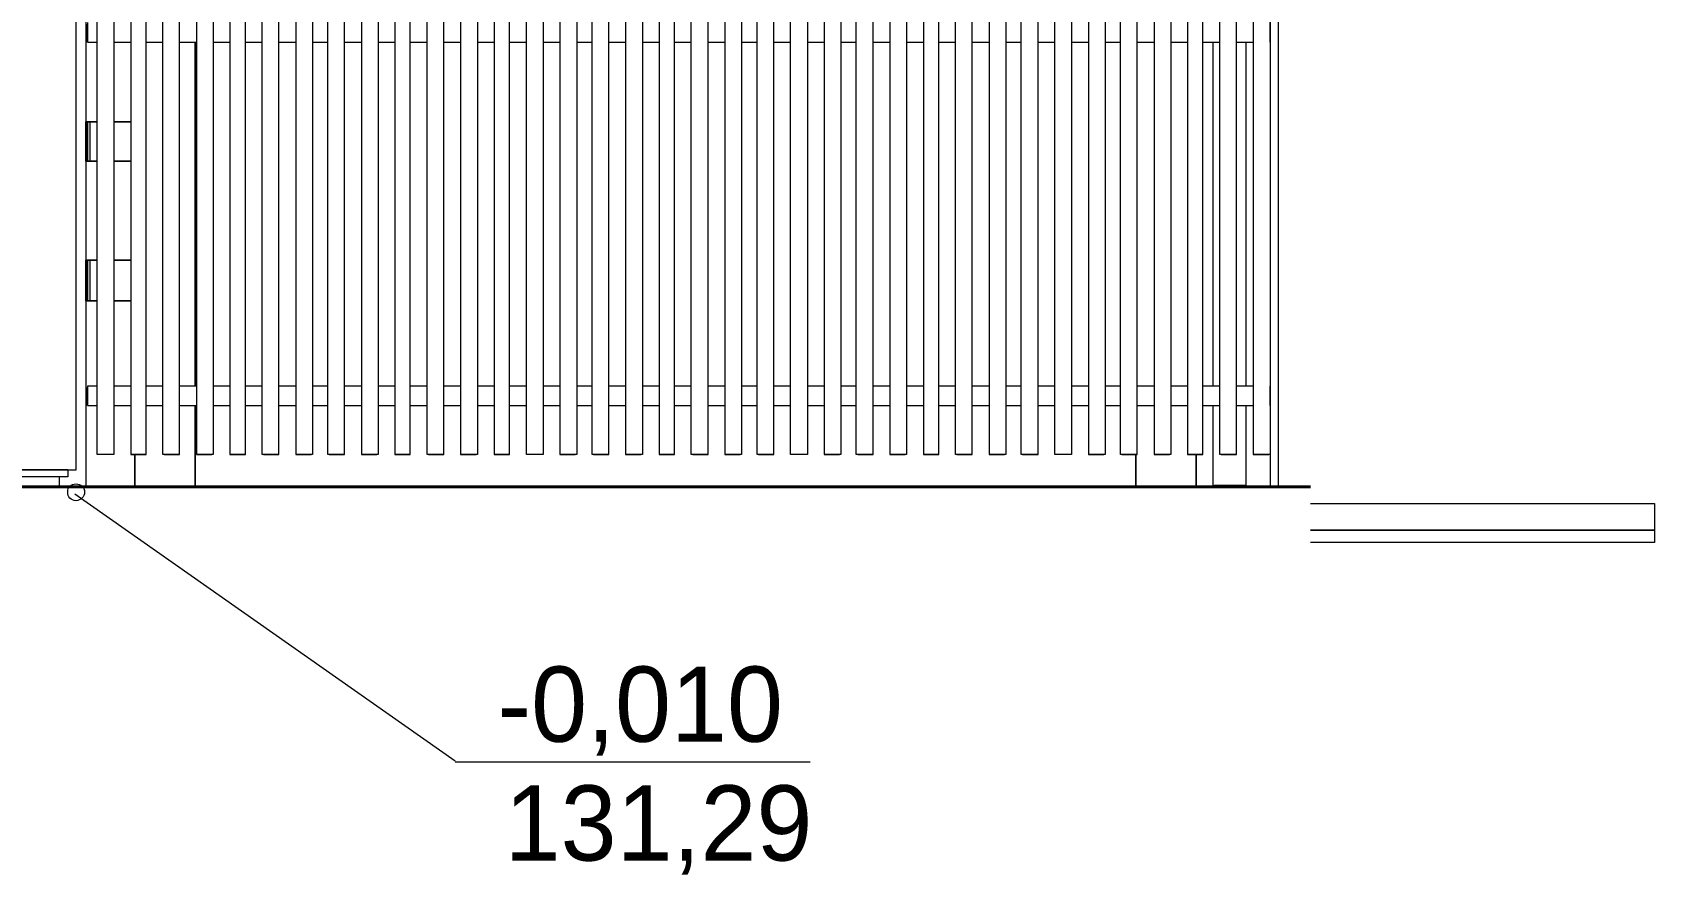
# Model space of a CAD drawing. Header units: millimetres. Extents: x 2294 to 908349, y -83289 to 219220.
# Drawn here: x 408201 to 413274, y 65857 to 68491 of the extents above; entities that cross this region are included whole.
import ezdxf

# ---------------------------------------------------------------- set-up
doc = ezdxf.new("R2010")
doc.units = ezdxf.units.MM
doc.layers.add('PDF _Геометрия', color=7, linetype='Continuous')
doc.layers.add('PDF _Текст', color=7, linetype='Continuous')

msp = doc.modelspace()

# ---------------------------------------------------------------- linework, layer by layer
at = {"layer": 'PDF _Геометрия', "lineweight": 9}
for points in [[(391350.2831732242, 67122.21109292214), (408316.3623479849, 67122.21109292214), (408338.2202187425, 67122.21109292214), (408338.2202187425, 81321.08384725288), (408338.2202187425, 79152.78308181581), (408368.8212374432, 79152.78308181581), (408368.8212374432, 79074.09474758082), (408368.8212374432, 77758.25093634077), (408368.8212374432, 76442.4071250076), (408368.8212374432, 76363.71879077167), (408338.2202187425, 76363.71879077167)], [(408508.7116095538, 71240.23391759326), (408508.7116095538, 67170.29840826732)], [(408556.798924804, 67170.29840826732), (408556.798924804, 71240.23391759326)], [(408613.6293884704, 67170.29840826732), (408661.7167038156, 67170.29840826732), (408609.2578143554, 67170.29840826732), (408609.2578143554, 71240.23391759326), (408661.7167038156, 71240.23391759326), (408613.6293884704, 71240.23391759326)], [(408661.7167038156, 67170.29840826732), (408661.7167038156, 71240.23391759326)], [(408762.2629086191, 71240.23391759326), (408714.1755932739, 71240.23391759326), (408766.6344828273, 71240.23391759326), (408766.6344828273, 67170.29840826732), (408714.1755932739, 67170.29840826732), (408762.2629086191, 67170.29840826732)], [(408714.1755932739, 71240.23391759326), (408714.1755932739, 67170.29840826732)], [(408819.0933722856, 71240.23391759326), (408819.0933722856, 67170.29840826732)], [(408867.1806876308, 67170.29840826732), (408867.1806876308, 71240.23391759326)], [(408924.0111512973, 67170.29840826732), (408972.0984665474, 67170.29840826732), (408919.6395770891, 67170.29840826732), (408919.6395770891, 71240.23391759326), (408972.0984665474, 71240.23391759326), (408924.0111512973, 71240.23391759326)], [(408972.0984665474, 67170.29840826732), (408972.0984665474, 71240.23391759326)], [(409072.6446715391, 71240.23391759326), (409024.5573561008, 71240.23391759326), (409077.0162455591, 71240.23391759326), (409077.0162455591, 67170.29840826732), (409024.5573561008, 67170.29840826732), (409072.6446715391, 67170.29840826732)], [(409024.5573561008, 71240.23391759326), (409024.5573561008, 67170.29840826732)], [(409129.4751350174, 67170.29840826732), (409177.5624504576, 67170.29840826732), (409125.1035609974, 67170.29840826732), (409125.1035609974, 71240.23391759326), (409177.5624504576, 71240.23391759326), (409129.4751350174, 71240.23391759326)], [(409177.5624504576, 67170.29840826732), (409177.5624504576, 71240.23391759326)], [(409278.1086552611, 71240.23391759326), (409230.0213400091, 71240.23391759326), (409282.4802294692, 71240.23391759326), (409282.4802294692, 67170.29840826732), (409230.0213400091, 67170.29840826732), (409278.1086552611, 67170.29840826732)], [(409230.0213400091, 71240.23391759326), (409230.0213400091, 67170.29840826732)], [(409334.9391189276, 71240.23391759326), (409334.9391189276, 67170.29840826732)], [(409383.0264342728, 67170.29840826732), (409383.0264342728, 71240.23391759326)], [(409439.8568979392, 67170.29840826732), (409487.9442131894, 67170.29840826732), (409435.4853237311, 67170.29840826732), (409435.4853237311, 71240.23391759326), (409487.9442131894, 71240.23391759326), (409439.8568979392, 71240.23391759326)], [(409487.9442131894, 67170.29840826732), (409487.9442131894, 71240.23391759326)], [(409588.4904179929, 71240.23391759326), (409540.4031027427, 71240.23391759326), (409592.8619922011, 71240.23391759326), (409592.8619922011, 67170.29840826732), (409540.4031027427, 67170.29840826732), (409588.4904179929, 67170.29840826732)], [(409540.4031027427, 71240.23391759326), (409540.4031027427, 67170.29840826732)], [(409645.3208816594, 71240.23391759326), (409645.3208816594, 67170.29840826732)], [(409693.4081970046, 67170.29840826732), (409693.4081970046, 71240.23391759326)], [(409898.8721809129, 71240.23391759326), (409850.7848654746, 71240.23391759326), (409903.2437549329, 71240.23391759326), (409903.2437549329, 67170.29840826732), (409850.7848654746, 67170.29840826732), (409898.8721809129, 67170.29840826732)], [(409850.7848654746, 71240.23391759326), (409850.7848654746, 67170.29840826732)], [(409955.7026444862, 67170.29840826732), (410003.7899599264, 67170.29840826732), (409951.3310703731, 67170.29840826732), (409951.3310703731, 71240.23391759326), (410003.7899599264, 71240.23391759326), (409955.7026444862, 71240.23391759326)], [(410003.7899599264, 67170.29840826732), (410003.7899599264, 71240.23391759326)], [(410104.336164728, 71240.23391759326), (410056.2488493847, 71240.23391759326), (410108.707738843, 71240.23391759326), (410108.707738843, 67170.29840826732), (410056.2488493847, 67170.29840826732), (410104.336164728, 67170.29840826732)], [(410056.2488493847, 71240.23391759326), (410056.2488493847, 67170.29840826732)], [(410161.1666283964, 71240.23391759326), (410161.1666283964, 67170.29840826732)], [(410209.2539436466, 67170.29840826732), (410209.2539436466, 71240.23391759326)], [(410266.084407313, 67170.29840826732), (410314.1717226582, 67170.29840826732), (410261.7128331999, 67170.29840826732), (410261.7128331999, 71240.23391759326), (410314.1717226582, 71240.23391759326), (410266.084407313, 71240.23391759326)], [(410314.1717226582, 67170.29840826732), (410314.1717226582, 71240.23391759326)], [(410414.7179274617, 71240.23391759326), (410366.6306121165, 71240.23391759326), (410419.0895016699, 71240.23391759326), (410419.0895016699, 67170.29840826732), (410366.6306121165, 67170.29840826732), (410414.7179274617, 67170.29840826732)], [(410366.6306121165, 71240.23391759326), (410366.6306121165, 67170.29840826732)], [(410471.5483911282, 67170.29840826732), (410519.6357063784, 67170.29840826732), (410467.1768169201, 67170.29840826732), (410467.1768169201, 71240.23391759326), (410519.6357063784, 71240.23391759326), (410471.5483911282, 71240.23391759326)], [(410519.6357063784, 67170.29840826732), (410519.6357063784, 71240.23391759326)], [(410725.0996903817, 71240.23391759326), (410677.0123748484, 71240.23391759326), (410729.4712644017, 71240.23391759326), (410729.4712644017, 67170.29840826732), (410677.0123748484, 67170.29840826732), (410725.0996903817, 67170.29840826732)], [(410677.0123748484, 71240.23391759326), (410677.0123748484, 67170.29840826732)], [(410781.93015386, 67170.29840826732), (410830.0174693002, 67170.29840826732), (410777.5585798419, 67170.29840826732), (410777.5585798419, 71240.23391759326), (410830.0174693002, 71240.23391759326), (410781.93015386, 71240.23391759326)], [(410830.0174693002, 67170.29840826732), (410830.0174693002, 71240.23391759326)], [(410930.5636741037, 71240.23391759326), (410882.4763588535, 71240.23391759326), (410934.9352483118, 71240.23391759326), (410934.9352483118, 67170.29840826732), (410882.4763588535, 67170.29840826732), (410930.5636741037, 67170.29840826732)], [(410882.4763588535, 71240.23391759326), (410882.4763588535, 67170.29840826732)], [(410987.3941377702, 71240.23391759326), (410987.3941377702, 67170.29840826732)], [(411035.4814531154, 67170.29840826732), (411035.4814531154, 71240.23391759326)], [(411092.3119167818, 67170.29840826732), (411140.399232032, 67170.29840826732), (411087.9403425737, 67170.29840826732), (411087.9403425737, 71240.23391759326), (411140.399232032, 71240.23391759326), (411092.3119167818, 71240.23391759326)], [(411140.399232032, 67170.29840826732), (411140.399232032, 71240.23391759326)], [(411240.9454368355, 71240.23391759326), (411192.8581215853, 71240.23391759326), (411245.3170110437, 71240.23391759326), (411245.3170110437, 67170.29840826732), (411192.8581215853, 67170.29840826732), (411240.9454368355, 67170.29840826732)], [(411192.8581215853, 71240.23391759326), (411192.8581215853, 67170.29840826732)], [(411297.775900502, 67170.29840826732), (411345.8632158472, 67170.29840826732), (411293.4043263888, 67170.29840826732), (411293.4043263888, 71240.23391759326), (411345.8632158472, 71240.23391759326), (411297.775900502, 71240.23391759326)], [(411345.8632158472, 67170.29840826732), (411345.8632158472, 71240.23391759326)], [(411551.3271997573, 71240.23391759326), (411503.2398843172, 71240.23391759326), (411555.6987737755, 71240.23391759326), (411555.6987737755, 67170.29840826732), (411503.2398843172, 67170.29840826732), (411551.3271997573, 67170.29840826732)], [(411503.2398843172, 71240.23391759326), (411503.2398843172, 67170.29840826732)], [(411608.1576632338, 67170.29840826732), (411656.244978769, 67170.29840826732), (411603.7860892157, 67170.29840826732), (411603.7860892157, 71240.23391759326), (411656.244978769, 71240.23391759326), (411608.1576632338, 71240.23391759326)], [(411656.244978769, 67170.29840826732), (411656.244978769, 71240.23391759326)], [(411756.7911835725, 71240.23391759326), (411708.7038682273, 71240.23391759326), (411761.1627576856, 71240.23391759326), (411761.1627576856, 67170.29840826732), (411708.7038682273, 67170.29840826732), (411756.7911835725, 67170.29840826732)], [(411708.7038682273, 71240.23391759326), (411708.7038682273, 67170.29840826732)], [(411813.621647239, 71240.23391759326), (411813.621647239, 67170.29840826732)], [(411861.7089624892, 67170.29840826732), (411861.7089624892, 71240.23391759326)], [(411918.5394261556, 67170.29840826732), (411966.6267415008, 67170.29840826732), (411914.1678519475, 67170.29840826732), (411914.1678519475, 71240.23391759326), (411966.6267415008, 71240.23391759326), (411918.5394261556, 71240.23391759326)], [(411966.6267415008, 67170.29840826732), (411966.6267415008, 71240.23391759326)], [(412067.1729463043, 71240.23391759326), (412019.0856309591, 71240.23391759326), (412071.5445204175, 71240.23391759326), (412071.5445204175, 67170.29840826732), (412019.0856309591, 67170.29840826732), (412067.1729463043, 67170.29840826732)], [(412019.0856309591, 71240.23391759326), (412019.0856309591, 67170.29840826732)], [(412097.7739651932, 67069.75220341631), (412097.7739651932, 71060.99937850726), (412080.2876686456, 71060.99937850726), (412080.2876686456, 70785.59020868433), (412071.5445204175, 70785.59020868433), (412071.5445204175, 67069.75220341631)], [(408368.8212374432, 69469.74639744521), (408368.8212374432, 67069.75220341631)], [(408373.1928116514, 68521.11481255782), (408373.1928116514, 68459.91277482477), (408403.7938305421, 68459.91277482477)], [(408373.1928116514, 68521.11481255782), (408373.1928116514, 68459.91277482477), (408373.1928116514, 68516.74323839624), (408373.1928116514, 68459.91277482477)], [(408456.2527200936, 68459.91277482477), (408508.7116095538, 68459.91277482477)], [(408556.798924804, 68459.91277482477), (408609.2578143554, 68459.91277482477)], [(408661.7167038156, 68459.91277482477), (408714.1755932739, 68459.91277482477)], [(408709.8040191589, 67384.50554035627), (408709.8040191589, 68459.91277482477)], [(408766.6344828273, 68459.91277482477), (408819.0933722856, 68459.91277482477)], [(408867.1806876308, 68459.91277482477), (408919.6395770891, 68459.91277482477)], [(408972.0984665474, 68459.91277482477), (409024.5573561008, 68459.91277482477)], [(409077.0162455591, 68459.91277482477), (409125.1035609974, 68459.91277482477)], [(409177.5624504576, 68459.91277482477), (409230.0213400091, 68459.91277482477)], [(409282.4802294692, 68459.91277482477), (409334.9391189276, 68459.91277482477)], [(409383.0264342728, 68459.91277482477), (409435.4853237311, 68459.91277482477)], [(409487.9442131894, 68459.91277482477), (409540.4031027427, 68459.91277482477)], [(409592.8619922011, 68459.91277482477), (409645.3208816594, 68459.91277482477)], [(409693.4081970046, 68459.91277482477), (409745.8670864629, 68459.91277482477)], [(409798.3259760162, 68459.91277482477), (409850.7848654746, 68459.91277482477)], [(409903.2437549329, 68459.91277482477), (409951.3310703731, 68459.91277482477)], [(410003.7899599264, 68459.91277482477), (410056.2488493847, 68459.91277482477)], [(410108.707738843, 68459.91277482477), (410161.1666283964, 68459.91277482477)], [(410209.2539436466, 68459.91277482477), (410261.7128331999, 68459.91277482477)], [(410314.1717226582, 68459.91277482477), (410366.6306121165, 68459.91277482477)], [(410419.0895016699, 68459.91277482477), (410467.1768169201, 68459.91277482477)], [(410519.6357063784, 68459.91277482477), (410572.0945959317, 68459.91277482477)], [(410624.55348539, 68459.91277482477), (410677.0123748484, 68459.91277482477)], [(410729.4712644017, 68459.91277482477), (410777.5585798419, 68459.91277482477)], [(410830.0174693002, 68459.91277482477), (410882.4763588535, 68459.91277482477)], [(410934.9352483118, 68459.91277482477), (410987.3941377702, 68459.91277482477)], [(411035.4814531154, 68459.91277482477), (411087.9403425737, 68459.91277482477)], [(411140.399232032, 68459.91277482477), (411192.8581215853, 68459.91277482477)], [(411245.3170110437, 68459.91277482477), (411293.4043263888, 68459.91277482477)], [(411345.8632158472, 68459.91277482477), (411398.3221053055, 68459.91277482477)], [(411450.7809947638, 68459.91277482477), (411503.2398843172, 68459.91277482477)], [(411555.6987737755, 68459.91277482477), (411603.7860892157, 68459.91277482477)], [(411656.244978769, 68459.91277482477), (411708.7038682273, 68459.91277482477)], [(411761.1627576856, 68459.91277482477), (411813.621647239, 68459.91277482477)], [(411861.7089624892, 68459.91277482477), (411914.1678519475, 68459.91277482477)], [(411892.3099813799, 68459.91277482477), (411892.3099813799, 67384.50554035627)], [(411966.6267415008, 68459.91277482477), (412019.0856309591, 68459.91277482477)], [(411997.2277603915, 67384.50554035627), (411997.2277603915, 68459.91277482477)], [(408377.5643858595, 68088.32897426398), (408381.9359598777, 68088.32897426398), (408381.9359598777, 68210.7330497785), (408377.5643858595, 68210.7330497785), (408373.1928116514, 68210.7330497785), (408368.8212374432, 68210.7330497785), (408373.1928116514, 68210.7330497785)], [(408381.9359598777, 68210.7330497785), (408377.5643858595, 68210.7330497785)], [(408373.1928116514, 68088.32897426398), (408368.8212374432, 68088.32897426398), (408373.1928116514, 68088.32897426398), (408377.5643858595, 68088.32897426398), (408381.9359598777, 68088.32897426398)], [(408377.5643858595, 67651.17156185792), (408381.9359598777, 67651.17156185792), (408381.9359598777, 67777.94721148466), (408377.5643858595, 67777.94721148466), (408373.1928116514, 67777.94721148466), (408368.8212374432, 67777.94721148466), (408373.1928116514, 67777.94721148466)], [(408381.9359598777, 67777.94721148466), (408377.5643858595, 67777.94721148466)], [(408373.1928116514, 67651.17156185792), (408368.8212374432, 67651.17156185792), (408373.1928116514, 67651.17156185792), (408377.5643858595, 67651.17156185792), (408381.9359598777, 67651.17156185792)], [(408403.7938305421, 67384.50554035627), (408373.1928116514, 67384.50554035627), (408373.1928116514, 67323.30350257573), (408403.7938305421, 67323.30350257573)], [(408373.1928116514, 67384.50554035627), (408373.1928116514, 67323.30350257573), (408373.1928116514, 67380.13396619563), (408373.1928116514, 67323.30350257573)], [(408508.7116095538, 67384.50554035627), (408456.2527200936, 67384.50554035627)], [(408609.2578143554, 67384.50554035627), (408556.798924804, 67384.50554035627)], [(408714.1755932739, 67384.50554035627), (408661.7167038156, 67384.50554035627)], [(408819.0933722856, 67384.50554035627), (408766.6344828273, 67384.50554035627)], [(408919.6395770891, 67384.50554035627), (408867.1806876308, 67384.50554035627)], [(409024.5573561008, 67384.50554035627), (408972.0984665474, 67384.50554035627)], [(409125.1035609974, 67384.50554035627), (409077.0162455591, 67384.50554035627)], [(409230.0213400091, 67384.50554035627), (409177.5624504576, 67384.50554035627)], [(409334.9391189276, 67384.50554035627), (409282.4802294692, 67384.50554035627)], [(409435.4853237311, 67384.50554035627), (409383.0264342728, 67384.50554035627)], [(409540.4031027427, 67384.50554035627), (409487.9442131894, 67384.50554035627)], [(409645.3208816594, 67384.50554035627), (409592.8619922011, 67384.50554035627)], [(409745.8670864629, 67384.50554035627), (409693.4081970046, 67384.50554035627)], [(409850.7848654746, 67384.50554035627), (409798.3259760162, 67384.50554035627)], [(409951.3310703731, 67384.50554035627), (409903.2437549329, 67384.50554035627)], [(410056.2488493847, 67384.50554035627), (410003.7899599264, 67384.50554035627)], [(410161.1666283964, 67384.50554035627), (410108.707738843, 67384.50554035627)], [(410261.7128331999, 67384.50554035627), (410209.2539436466, 67384.50554035627)], [(410366.6306121165, 67384.50554035627), (410314.1717226582, 67384.50554035627)], [(410467.1768169201, 67384.50554035627), (410419.0895016699, 67384.50554035627)], [(410572.0945959317, 67384.50554035627), (410519.6357063784, 67384.50554035627)], [(410677.0123748484, 67384.50554035627), (410624.55348539, 67384.50554035627)], [(410777.5585798419, 67384.50554035627), (410729.4712644017, 67384.50554035627)], [(410882.4763588535, 67384.50554035627), (410830.0174693002, 67384.50554035627)], [(410987.3941377702, 67384.50554035627), (410934.9352483118, 67384.50554035627)], [(411087.9403425737, 67384.50554035627), (411035.4814531154, 67384.50554035627)], [(411192.8581215853, 67384.50554035627), (411140.399232032, 67384.50554035627)], [(411293.4043263888, 67384.50554035627), (411245.3170110437, 67384.50554035627)], [(411398.3221053055, 67384.50554035627), (411345.8632158472, 67384.50554035627)], [(411503.2398843172, 67384.50554035627), (411450.7809947638, 67384.50554035627)], [(411603.7860892157, 67384.50554035627), (411555.6987737755, 67384.50554035627)], [(411708.7038682273, 67384.50554035627), (411656.244978769, 67384.50554035627)], [(411813.621647239, 67384.50554035627), (411761.1627576856, 67384.50554035627)], [(411914.1678519475, 67384.50554035627), (411861.7089624892, 67384.50554035627)], [(412019.0856309591, 67384.50554035627), (411966.6267415008, 67384.50554035627)], [(408456.2527200936, 67323.30350257573), (408508.7116095538, 67323.30350257573)], [(408556.798924804, 67323.30350257573), (408609.2578143554, 67323.30350257573)], [(408661.7167038156, 67323.30350257573), (408714.1755932739, 67323.30350257573)], [(408709.8040191589, 67069.75220341631), (408709.8040191589, 67323.30350257573)], [(408766.6344828273, 67323.30350257573), (408819.0933722856, 67323.30350257573)], [(408867.1806876308, 67323.30350257573), (408919.6395770891, 67323.30350257573)], [(408972.0984665474, 67323.30350257573), (409024.5573561008, 67323.30350257573)], [(409077.0162455591, 67323.30350257573), (409125.1035609974, 67323.30350257573)], [(409177.5624504576, 67323.30350257573), (409230.0213400091, 67323.30350257573)], [(409282.4802294692, 67323.30350257573), (409334.9391189276, 67323.30350257573)], [(409383.0264342728, 67323.30350257573), (409435.4853237311, 67323.30350257573)], [(409487.9442131894, 67323.30350257573), (409540.4031027427, 67323.30350257573)], [(409592.8619922011, 67323.30350257573), (409645.3208816594, 67323.30350257573)], [(409693.4081970046, 67323.30350257573), (409745.8670864629, 67323.30350257573)], [(409798.3259760162, 67323.30350257573), (409850.7848654746, 67323.30350257573)], [(409903.2437549329, 67323.30350257573), (409951.3310703731, 67323.30350257573)], [(410003.7899599264, 67323.30350257573), (410056.2488493847, 67323.30350257573)], [(410108.707738843, 67323.30350257573), (410161.1666283964, 67323.30350257573)], [(410209.2539436466, 67323.30350257573), (410261.7128331999, 67323.30350257573)], [(410314.1717226582, 67323.30350257573), (410366.6306121165, 67323.30350257573)], [(410419.0895016699, 67323.30350257573), (410467.1768169201, 67323.30350257573)], [(410519.6357063784, 67323.30350257573), (410572.0945959317, 67323.30350257573)], [(410624.55348539, 67323.30350257573), (410677.0123748484, 67323.30350257573)], [(410729.4712644017, 67323.30350257573), (410777.5585798419, 67323.30350257573)], [(410830.0174693002, 67323.30350257573), (410882.4763588535, 67323.30350257573)], [(410934.9352483118, 67323.30350257573), (410987.3941377702, 67323.30350257573)], [(411035.4814531154, 67323.30350257573), (411087.9403425737, 67323.30350257573)], [(411140.399232032, 67323.30350257573), (411192.8581215853, 67323.30350257573)], [(411245.3170110437, 67323.30350257573), (411293.4043263888, 67323.30350257573)], [(411345.8632158472, 67323.30350257573), (411398.3221053055, 67323.30350257573)], [(411450.7809947638, 67323.30350257573), (411503.2398843172, 67323.30350257573)], [(411555.6987737755, 67323.30350257573), (411603.7860892157, 67323.30350257573)], [(411656.244978769, 67323.30350257573), (411708.7038682273, 67323.30350257573)], [(411761.1627576856, 67323.30350257573), (411813.621647239, 67323.30350257573)], [(411861.7089624892, 67323.30350257573), (411914.1678519475, 67323.30350257573)], [(411892.3099813799, 67323.30350257573), (411892.3099813799, 67074.12377752946), (411896.681555398, 67074.12377752946), (411901.0531296062, 67074.12377752946), (411909.7962778343, 67074.12377752946), (411918.5394261556, 67074.12377752946), (411931.6541484969, 67074.12377752946), (411944.7688709314, 67074.12377752946), (411957.8835932727, 67074.12377752946), (411970.9983156139, 67074.12377752946), (411984.1130380502, 67074.12377752946), (411992.8561861815, 67074.12377752946), (411997.2277603915, 67074.12377752946), (411992.8561861815, 67074.12377752946), (411984.1130380502, 67074.12377752946), (411970.9983156139, 67074.12377752946), (411957.8835932727, 67074.12377752946), (411944.7688709314, 67074.12377752946), (411931.6541484969, 67074.12377752946), (411918.5394261556, 67074.12377752946), (411909.7962778343, 67074.12377752946), (411901.0531296062, 67074.12377752946), (411896.681555398, 67074.12377752946)], [(411966.6267415008, 67323.30350257573), (412019.0856309591, 67323.30350257573)], [(411997.2277603915, 67074.12377752946), (411997.2277603915, 67323.30350257573)], [(408451.8811458854, 67170.29840826732), (408408.1654045603, 67170.29840826732)], [(408521.8263318932, 67069.75220341631), (408521.8263318932, 67170.29840826732)], [(409793.9544019962, 67170.29840826732), (409750.238660671, 67170.29840826732)], [(410620.18191137, 67170.29840826732), (410576.4661700448, 67170.29840826732)], [(411446.4094207457, 67170.29840826732), (411402.6936795136, 67170.29840826732)], [(411651.8734045608, 67069.75220341631), (411651.8734045608, 67170.29840826732)], [(411839.8510919197, 67069.75220341631), (411839.8510919197, 67170.29840826732)], [(408311.9907739649, 67109.09637053334), (408311.9907739649, 67100.35322225955)], [(408285.7613291892, 67069.75220341631), (408285.7613291892, 67100.35322225955)], [(408368.8212374432, 67069.75220341631), (408285.7613291892, 67069.75220341631)], [(408333.8486445325, 67047.8943328003), (409522.9168061933, 66212.92367515177)], [(412198.3201699967, 67017.29331395798), (413273.7274045127, 67017.29331395798), (413273.7274045127, 66934.23340556142), (413273.7274045127, 66894.88923844439), (412198.3201699967, 66894.88923844439)], [(410633.2966337113, 66208.55210099113), (409522.9168061933, 66208.55210099113)]]:
    msp.add_lwpolyline(points, dxfattribs=at)
for points in [[(408456.2527200936, 71240.23391759326), (408456.2527200936, 67170.29840826732), (408403.7938305421, 67170.29840826732), (408403.7938305421, 71240.23391759326)], [(409798.3259760162, 71240.23391759326), (409798.3259760162, 67170.29840826732), (409745.8670864629, 67170.29840826732), (409745.8670864629, 71240.23391759326)], [(410624.55348539, 71240.23391759326), (410624.55348539, 67170.29840826732), (410572.0945959317, 67170.29840826732), (410572.0945959317, 71240.23391759326)], [(411450.7809947638, 71240.23391759326), (411450.7809947638, 67170.29840826732), (411398.3221053055, 67170.29840826732), (411398.3221053055, 71240.23391759326)], [(412071.5445204175, 68459.91277482477), (412071.5445204175, 68521.11481255782), (412071.5445204175, 68459.91277482477), (412071.5445204175, 68516.74323839624)], [(408709.8040191589, 68459.91277482477), (408709.8040191589, 67384.50554035627)], [(408381.9359598777, 68088.32897426398), (408377.5643858595, 68088.32897426398), (408373.1928116514, 68088.32897426398), (408368.8212374432, 68088.32897426398), (408373.1928116514, 68088.32897426398), (408377.5643858595, 68088.32897426398), (408381.9359598777, 68088.32897426398), (408403.7938305421, 68088.32897426398), (408381.9359598777, 68088.32897426398), (408377.5643858595, 68088.32897426398), (408373.1928116514, 68088.32897426398), (408368.8212374432, 68088.32897426398), (408368.8212374432, 68210.7330497785), (408368.8212374432, 68088.32897426398), (408368.8212374432, 68210.7330497785), (408373.1928116514, 68210.7330497785), (408377.5643858595, 68210.7330497785), (408381.9359598777, 68210.7330497785), (408403.7938305421, 68210.7330497785), (408381.9359598777, 68210.7330497785), (408377.5643858595, 68210.7330497785), (408381.9359598777, 68210.7330497785), (408377.5643858595, 68210.7330497785), (408373.1928116514, 68210.7330497785), (408368.8212374432, 68210.7330497785), (408373.1928116514, 68210.7330497785), (408377.5643858595, 68210.7330497785), (408381.9359598777, 68210.7330497785), (408403.7938305421, 68210.7330497785), (408381.9359598777, 68210.7330497785), (408377.5643858595, 68210.7330497785), (408373.1928116514, 68210.7330497785), (408368.8212374432, 68210.7330497785), (408368.8212374432, 68088.32897426398), (408368.8212374432, 68210.7330497785), (408368.8212374432, 68088.32897426398), (408373.1928116514, 68088.32897426398), (408377.5643858595, 68088.32897426398), (408381.9359598777, 68088.32897426398), (408403.7938305421, 68088.32897426398), (408381.9359598777, 68088.32897426398), (408377.5643858595, 68088.32897426398)], [(408373.1928116514, 68210.7330497785), (408373.1928116514, 68088.32897426398)], [(408508.7116095538, 68210.7330497785), (408456.2527200936, 68210.7330497785)], [(408508.7116095538, 68210.7330497785), (408456.2527200936, 68210.7330497785)], [(408456.2527200936, 68088.32897426398), (408508.7116095538, 68088.32897426398)], [(408456.2527200936, 68088.32897426398), (408508.7116095538, 68088.32897426398)], [(408381.9359598777, 67651.17156185792), (408377.5643858595, 67651.17156185792), (408373.1928116514, 67651.17156185792), (408368.8212374432, 67651.17156185792), (408373.1928116514, 67651.17156185792), (408377.5643858595, 67651.17156185792), (408381.9359598777, 67651.17156185792), (408403.7938305421, 67651.17156185792), (408381.9359598777, 67651.17156185792), (408377.5643858595, 67651.17156185792), (408373.1928116514, 67651.17156185792), (408368.8212374432, 67651.17156185792), (408368.8212374432, 67777.94721148466), (408368.8212374432, 67651.17156185792), (408368.8212374432, 67777.94721148466), (408373.1928116514, 67777.94721148466), (408377.5643858595, 67777.94721148466), (408381.9359598777, 67777.94721148466), (408403.7938305421, 67777.94721148466), (408381.9359598777, 67777.94721148466), (408377.5643858595, 67777.94721148466), (408381.9359598777, 67777.94721148466), (408377.5643858595, 67777.94721148466), (408373.1928116514, 67777.94721148466), (408368.8212374432, 67777.94721148466), (408373.1928116514, 67777.94721148466), (408377.5643858595, 67777.94721148466), (408381.9359598777, 67777.94721148466), (408403.7938305421, 67777.94721148466), (408381.9359598777, 67777.94721148466), (408377.5643858595, 67777.94721148466), (408373.1928116514, 67777.94721148466), (408368.8212374432, 67777.94721148466), (408368.8212374432, 67651.17156185792), (408368.8212374432, 67777.94721148466), (408368.8212374432, 67651.17156185792), (408373.1928116514, 67651.17156185792), (408377.5643858595, 67651.17156185792), (408381.9359598777, 67651.17156185792), (408403.7938305421, 67651.17156185792), (408381.9359598777, 67651.17156185792), (408377.5643858595, 67651.17156185792)], [(408373.1928116514, 67777.94721148466), (408373.1928116514, 67651.17156185792)], [(408508.7116095538, 67777.94721148466), (408456.2527200936, 67777.94721148466)], [(408508.7116095538, 67777.94721148466), (408456.2527200936, 67777.94721148466)], [(408456.2527200936, 67651.17156185792), (408508.7116095538, 67651.17156185792)], [(408456.2527200936, 67651.17156185792), (408508.7116095538, 67651.17156185792)], [(412071.5445204175, 67323.30350257573), (412071.5445204175, 67384.50554035627), (412071.5445204175, 67323.30350257573), (412071.5445204175, 67380.13396619563)], [(408709.8040191589, 67323.30350257573), (408709.8040191589, 67069.75220341631)], [(408508.7116095538, 67170.29840826732), (408556.798924804, 67170.29840826732)], [(408521.8263318932, 67170.29840826732), (408521.8263318932, 67069.75220341631)], [(408819.0933722856, 67170.29840826732), (408867.1806876308, 67170.29840826732)], [(409334.9391189276, 67170.29840826732), (409383.0264342728, 67170.29840826732)], [(409645.3208816594, 67170.29840826732), (409693.4081970046, 67170.29840826732)], [(410161.1666283964, 67170.29840826732), (410209.2539436466, 67170.29840826732)], [(410987.3941377702, 67170.29840826732), (411035.4814531154, 67170.29840826732)], [(411651.8734045608, 67170.29840826732), (411651.8734045608, 67069.75220341631)], [(411813.621647239, 67170.29840826732), (411861.7089624892, 67170.29840826732)], [(411839.8510919197, 67170.29840826732), (411839.8510919197, 67069.75220341631)], [(391350.2831732242, 67122.21109292214), (408311.9907739649, 67122.21109292214)], [(408311.9907739649, 67100.35322225955), (391350.2831732242, 67100.35322225955), (391350.2831732242, 67122.21109292214), (408311.9907739649, 67122.21109292214)], [(411896.681555398, 67074.12377752946), (411901.0531296062, 67074.12377752946), (411909.7962778343, 67074.12377752946), (411922.9110001738, 67074.12377752946), (411931.6541484969, 67074.12377752946), (411944.7688709314, 67074.12377752946), (411957.8835932727, 67074.12377752946), (411970.9983156139, 67074.12377752946), (411979.7414638421, 67074.12377752946), (411988.4846120684, 67074.12377752946), (411992.8561861815, 67074.12377752946), (411988.4846120684, 67074.12377752946), (411979.7414638421, 67074.12377752946), (411970.9983156139, 67074.12377752946), (411957.8835932727, 67074.12377752946), (411944.7688709314, 67074.12377752946), (411931.6541484969, 67074.12377752946), (411922.9110001738, 67074.12377752946), (411909.7962778343, 67074.12377752946), (411901.0531296062, 67074.12377752946)], [(412198.3201699967, 66934.23340556142), (413273.7274045127, 66934.23340556142)]]:
    msp.add_lwpolyline(points, close=True, dxfattribs=at)
at = {"layer": 'PDF _Геометрия', "lineweight": 40}
msp.add_lwpolyline([(412198.3201699967, 67069.75220341631), (316919.8621399535, 67069.75220341631)], dxfattribs=at)
at = {"layer": 'PDF _Геометрия', "lineweight": 9}
for points in [[(408311.9907739649, 67052.26590691437), (408311.9907739649, 67069.75220341631), (408320.7339221931, 67078.49535164353), (408338.2202187425, 67078.49535164353)], [(408311.9907739649, 67052.26590691437), (408311.9907739649, 67069.75220341631), (408320.7339221931, 67078.49535164353), (408338.2202187425, 67078.49535164353)], [(408338.2202187425, 67078.49535164353), (408351.3349410819, 67078.49535164353), (408364.4496634232, 67069.75220341631), (408364.4496634232, 67052.26590691437)], [(408338.2202187425, 67078.49535164353), (408351.3349410819, 67078.49535164353), (408364.4496634232, 67069.75220341631), (408364.4496634232, 67052.26590691437)], [(408338.2202187425, 67026.0364621852), (408320.7339221931, 67026.0364621852), (408311.9907739649, 67039.15118452557), (408311.9907739649, 67052.26590691437)], [(408338.2202187425, 67026.0364621852), (408320.7339221931, 67026.0364621852), (408311.9907739649, 67039.15118452557), (408311.9907739649, 67052.26590691437)], [(408364.4496634232, 67052.26590691437), (408364.4496634232, 67039.15118452557), (408351.3349410819, 67026.0364621852), (408338.2202187425, 67026.0364621852)], [(408364.4496634232, 67052.26590691437), (408364.4496634232, 67039.15118452557), (408351.3349410819, 67026.0364621852), (408338.2202187425, 67026.0364621852)]]:
    msp.add_open_spline(points, degree=3, dxfattribs=at)

# ---------------------------------------------------------------- texts
at = {"layer": 'PDF _Текст', "char_height": 235.2868864584291, "attachment_point": 4, "style": ''}
for s, insert in [('-0,010', (409656.1379498767, 66367.99796456588)), ('131,29', (409677.99887771, 65996.42000055988))]:
    msp.add_mtext(s, dxfattribs=dict(at, insert=insert))

doc.saveas('drawing.dxf')
